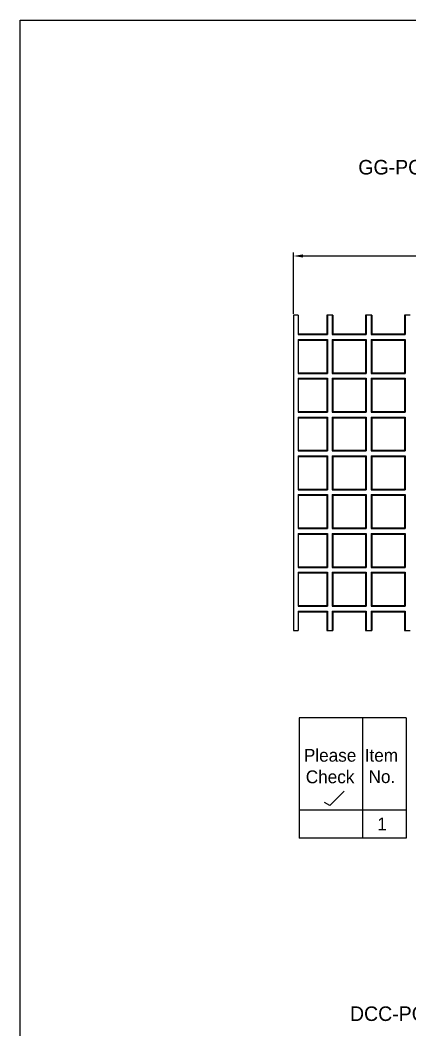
# Model space of a CAD drawing. Extents: x 168 to 616, y -89 to 7.
# Drawn here: x 168 to 188, y -44.8 to 7.2 of the extents above; entities that cross this region are included whole.
import ezdxf

# ---------------------------------------------------------------- set-up
doc = ezdxf.new("R2010")
doc.units = 0
doc.header["$LTSCALE"] = 0.5
doc.header["$MEASUREMENT"] = 0
doc.layers.get('0').update_dxf_attribs({"linetype": 'CONTINUOUS'})
doc.layers.get('DEFPOINTS').update_dxf_attribs({"linetype": 'CONTINUOUS'})
doc.layers.add('DIM', color=2, linetype='CONTINUOUS')
doc.styles.add('FT_FONT', font='ROMANS.SHX', dxfattribs={"width": 0.9})
doc.dimstyles.get("Standard").update_dxf_attribs({"dimtxt": 0.75, "dimasz": 0.18, "dimexe": 0.18, "dimexo": 0.0625, "dimgap": 0.09375, "dimtad": 0, "dimtih": 1, "dimtoh": 1, "dimdec": 4, "dimzin": 0, "dimdsep": 46, "dimlunit": 5, "dimtxsty": 'FT_FONT', "dimcen": 0.09, "dimclrt": 256, "dimadec": 0, "dimazin": 0, "dimtp": 0.03125, "dimtfac": 1, "dimtdec": 4, "dimtofl": 0, "dimtmove": 0, "dimatfit": 3, "dimfxl": 0, "dimtolj": 1, "dimtzin": 0, "dimarcsym": 0})

# ---------------------------------------------------------------- blocks, each defined once
blk = doc.blocks.new('*U71')
at = {"color": 250}
for s, p in [('Please', (182.595, -30.964)), ('Check', (182.693, -32.075))]:
    blk.add_text(s, height=0.66, dxfattribs=at).set_placement(p)
blk = doc.blocks.new('*U72')
at = {"color": 250}
for s, p in [('Item', (185.726, -30.964)), ('No.', (185.923, -32.064))]:
    blk.add_text(s, height=0.66, dxfattribs=at).set_placement(p)
blk = doc.blocks.new('*U73')
at = {"color": 250}
blk.add_text('1', height=0.66, dxfattribs=at).set_placement((186.369, -34.506))
blk = doc.blocks.new('*D40')
at = {"color": 0, "lineweight": -2}
for p, q in [((182.055, -7.89), (182.055, -4.725)), ((182.555, -4.905), (189.462, -4.905)), ((201.555, -4.905), (194.649, -4.905)), ((202.055, -7.89), (202.055, -4.725))]:
    blk.add_line(p, q, dxfattribs=at)
at = {"color": 0}
for points in [[(182.555, -4.822), (182.555, -4.988), (182.055, -4.905)], [(201.555, -4.988), (201.555, -4.822), (202.055, -4.905)]]:
    blk.add_solid(points, dxfattribs=at)
at = {"layer": 'DEFPOINTS', "color": 0}
for p in [(202.055, -4.905), (182.055, -7.953), (202.055, -7.953)]:
    blk.add_point(p, dxfattribs=at)
at = {"color": 250, "insert": (192.055, -4.905), "char_height": 0.75, "attachment_point": 5}
blk.add_mtext('\\A1;20 [508]', dxfattribs=at)

msp = doc.modelspace()

# ---------------------------------------------------------------- linework, layer by layer
at = {"color": 250}
for p, q in [((182.05528, -7.95285), (182.05528, -24.20285)), ((182.30528, -7.95285), (182.05528, -7.95285)), ((182.30528, -7.95285), (182.30528, -8.95285)), ((183.80528, -7.95285), (183.77092, -7.95285)), ((183.77092, -7.95285), (183.77092, -8.91848)), ((183.80528, -7.95285), (183.80528, -8.95285)), ((184.05528, -7.95285), (183.80528, -7.95285)), ((184.08965, -7.95285), (184.05528, -7.95285)), ((184.05528, -7.95285), (184.05528, -8.95285)), ((184.08965, -7.95285), (184.08965, -8.91848)), ((185.80528, -7.95285), (185.77092, -7.95285)), ((185.77092, -7.95285), (185.77092, -8.91848)), ((185.80528, -7.95285), (185.80528, -8.95285)), ((186.05528, -7.95285), (185.80528, -7.95285)), ((186.08965, -7.95285), (186.05528, -7.95285)), ((186.05528, -7.95285), (186.05528, -8.95285)), ((186.08965, -7.95285), (186.08965, -8.91848)), ((187.80528, -7.95285), (187.77092, -7.95285)), ((187.77092, -7.95285), (187.77092, -8.91848)), ((187.80528, -7.95285), (187.80528, -8.95285)), ((188.05528, -7.95285), (187.80528, -7.95285)), ((182.30528, -8.91848), (183.77092, -8.91848)), ((182.30528, -8.95285), (183.80528, -8.95285)), ((182.30528, -9.20285), (183.80528, -9.20285)), ((182.30528, -9.20285), (182.30528, -10.95285)), ((182.30528, -9.23721), (183.77092, -9.23721)), ((183.80528, -8.95285), (183.77092, -8.91848)), ((183.77092, -9.23721), (183.80528, -9.20285)), ((183.77092, -9.23721), (183.77092, -10.91848)), ((183.80528, -9.20285), (183.80528, -10.95285)), ((184.08965, -8.91848), (184.05528, -8.95285)), ((184.08965, -8.91848), (184.05528, -8.95285)), ((184.05528, -8.95285), (185.80528, -8.95285)), ((184.05528, -9.20285), (184.08965, -9.23721)), ((184.05528, -9.20285), (184.05528, -10.95285)), ((184.05528, -9.20285), (185.80528, -9.20285)), ((184.08965, -8.91848), (185.77092, -8.91848)), ((184.08965, -9.23721), (184.08965, -10.91848)), ((184.08965, -9.23721), (185.77092, -9.23721)), ((185.80528, -8.95285), (185.77092, -8.91848)), ((185.77092, -9.23721), (185.80528, -9.20285)), ((185.77092, -9.23721), (185.77092, -10.91848)), ((185.80528, -9.20285), (185.80528, -10.95285)), ((186.08965, -8.91848), (186.05528, -8.95285)), ((186.05528, -8.95285), (187.80528, -8.95285)), ((186.05528, -9.20285), (186.08965, -9.23721)), ((186.05528, -9.20285), (186.05528, -10.95285)), ((186.05528, -9.20285), (187.80528, -9.20285)), ((186.08965, -8.91848), (187.77092, -8.91848)), ((186.08965, -9.23721), (186.08965, -10.91848)), ((186.08965, -9.23721), (187.77092, -9.23721)), ((187.80528, -8.95285), (187.77092, -8.91848)), ((187.77092, -9.23721), (187.80528, -9.20285)), ((187.77092, -9.23721), (187.77092, -10.91848)), ((187.80528, -9.20285), (187.80528, -10.95285)), ((182.30528, -10.91848), (183.77092, -10.91848)), ((183.80528, -10.95285), (183.77092, -10.91848)), ((184.08965, -10.91848), (184.05528, -10.95285)), ((184.08965, -10.91848), (185.77092, -10.91848)), ((185.80528, -10.95285), (185.77092, -10.91848)), ((186.08965, -10.91848), (186.05528, -10.95285)), ((186.08965, -10.91848), (187.77092, -10.91848)), ((187.80528, -10.95285), (187.77092, -10.91848)), ((182.30528, -10.95285), (183.80528, -10.95285)), ((182.30528, -11.20285), (183.80528, -11.20285)), ((182.30528, -11.20285), (182.30528, -12.95285)), ((182.30528, -11.23721), (183.77092, -11.23721)), ((183.77092, -11.23721), (183.80528, -11.20285)), ((183.77092, -11.23721), (183.77092, -12.91848)), ((183.80528, -11.20285), (183.80528, -12.95285)), ((184.05528, -10.95285), (185.80528, -10.95285)), ((184.05528, -11.20285), (184.08965, -11.23721)), ((184.05528, -11.20285), (184.05528, -12.95285)), ((184.05528, -11.20285), (185.80528, -11.20285)), ((184.08965, -11.23721), (184.08965, -12.91848)), ((184.08965, -11.23721), (185.77092, -11.23721)), ((185.77092, -11.23721), (185.80528, -11.20285)), ((185.77092, -11.23721), (185.77092, -12.91848)), ((185.80528, -11.20285), (185.80528, -12.95285)), ((186.05528, -10.95285), (187.80528, -10.95285)), ((186.05528, -11.20285), (186.08965, -11.23721)), ((186.05528, -11.20285), (186.05528, -12.95285)), ((186.05528, -11.20285), (187.80528, -11.20285)), ((186.08965, -11.23721), (186.08965, -12.91848)), ((186.08965, -11.23721), (187.77092, -11.23721)), ((187.77092, -11.23721), (187.80528, -11.20285)), ((187.77092, -11.23721), (187.77092, -12.91848)), ((187.80528, -11.20285), (187.80528, -12.95285)), ((182.30528, -12.91848), (183.77092, -12.91848)), ((182.30528, -12.95285), (183.80528, -12.95285)), ((183.80528, -12.95285), (183.77092, -12.91848)), ((184.08965, -12.91848), (184.05528, -12.95285)), ((184.05528, -12.95285), (185.80528, -12.95285)), ((184.08965, -12.91848), (185.77092, -12.91848)), ((185.80528, -12.95285), (185.77092, -12.91848)), ((186.08965, -12.91848), (186.05528, -12.95285)), ((186.05528, -12.95285), (187.80528, -12.95285)), ((186.08965, -12.91848), (187.77092, -12.91848)), ((187.80528, -12.95285), (187.77092, -12.91848)), ((182.30528, -13.20285), (183.80528, -13.20285)), ((182.30528, -13.20285), (182.30528, -14.95285)), ((182.30528, -13.23721), (183.77092, -13.23721)), ((183.77092, -13.23721), (183.80528, -13.20285)), ((183.77092, -13.23721), (183.77092, -14.91848)), ((183.80528, -13.20285), (183.80528, -14.95285)), ((184.05528, -13.20285), (184.08965, -13.23721)), ((184.05528, -13.20285), (184.05528, -14.95285)), ((184.05528, -13.20285), (185.80528, -13.20285)), ((184.08965, -13.23721), (184.08965, -14.91848)), ((184.08965, -13.23721), (185.77092, -13.23721)), ((185.77092, -13.23721), (185.80528, -13.20285)), ((185.77092, -13.23721), (185.77092, -14.91848)), ((185.80528, -13.20285), (185.80528, -14.95285)), ((186.05528, -13.20285), (186.08965, -13.23721)), ((186.05528, -13.20285), (186.05528, -14.95285)), ((186.05528, -13.20285), (187.80528, -13.20285)), ((186.08965, -13.23721), (186.08965, -14.91848)), ((186.08965, -13.23721), (187.77092, -13.23721)), ((187.77092, -13.23721), (187.80528, -13.20285)), ((187.77092, -13.23721), (187.77092, -14.91848)), ((187.80528, -13.20285), (187.80528, -14.95285)), ((182.30528, -14.91848), (183.77092, -14.91848)), ((182.30528, -14.95285), (183.80528, -14.95285)), ((183.80528, -14.95285), (183.77092, -14.91848)), ((184.08965, -14.91848), (184.05528, -14.95285)), ((184.05528, -14.95285), (185.80528, -14.95285)), ((184.08965, -14.91848), (185.77092, -14.91848)), ((185.80528, -14.95285), (185.77092, -14.91848)), ((186.08965, -14.91848), (186.05528, -14.95285)), ((186.05528, -14.95285), (187.80528, -14.95285)), ((186.08965, -14.91848), (187.77092, -14.91848)), ((187.80528, -14.95285), (187.77092, -14.91848)), ((182.30528, -15.20285), (183.80528, -15.20285)), ((182.30528, -15.20285), (182.30528, -16.95285)), ((182.30528, -15.23721), (183.77092, -15.23721)), ((183.77092, -15.23721), (183.80528, -15.20285)), ((183.77092, -15.23721), (183.77092, -16.91848)), ((183.80528, -15.20285), (183.80528, -16.95285)), ((184.05528, -15.20285), (184.08965, -15.23721)), ((184.05528, -15.20285), (184.05528, -16.95285)), ((184.05528, -15.20285), (185.80528, -15.20285)), ((184.08965, -15.23721), (184.08965, -16.91848)), ((184.08965, -15.23721), (185.77092, -15.23721)), ((185.77092, -15.23721), (185.80528, -15.20285)), ((185.77092, -15.23721), (185.77092, -16.91848)), ((185.80528, -15.20285), (185.80528, -16.95285)), ((186.05528, -15.20285), (186.08965, -15.23721)), ((186.05528, -15.20285), (186.05528, -16.95285)), ((186.05528, -15.20285), (187.80528, -15.20285)), ((186.08965, -15.23721), (186.08965, -16.91848)), ((186.08965, -15.23721), (187.77092, -15.23721)), ((187.77092, -15.23721), (187.80528, -15.20285)), ((187.77092, -15.23721), (187.77092, -16.91848)), ((187.80528, -15.20285), (187.80528, -16.95285)), ((182.30528, -16.91848), (183.77092, -16.91848)), ((182.30528, -16.95285), (183.80528, -16.95285)), ((183.80528, -16.95285), (183.77092, -16.91848)), ((184.08965, -16.91848), (184.05528, -16.95285)), ((184.05528, -16.95285), (185.80528, -16.95285)), ((184.08965, -16.91848), (185.77092, -16.91848)), ((185.80528, -16.95285), (185.77092, -16.91848)), ((186.08965, -16.91848), (186.05528, -16.95285)), ((186.05528, -16.95285), (187.80528, -16.95285)), ((186.08965, -16.91848), (187.77092, -16.91848)), ((187.80528, -16.95285), (187.77092, -16.91848)), ((182.30528, -17.20285), (183.80528, -17.20285)), ((182.30528, -17.20285), (182.30528, -18.95285)), ((182.30528, -17.23721), (183.77092, -17.23721)), ((183.77092, -17.23721), (183.80528, -17.20285)), ((183.77092, -17.23721), (183.77092, -18.91848)), ((183.80528, -17.20285), (183.80528, -18.95285)), ((184.05528, -17.20285), (184.08965, -17.23721)), ((184.05528, -17.20285), (184.05528, -18.95285)), ((184.05528, -17.20285), (185.80528, -17.20285)), ((184.08965, -17.23721), (184.08965, -18.91848)), ((184.08965, -17.23721), (185.77092, -17.23721)), ((185.77092, -17.23721), (185.80528, -17.20285)), ((185.77092, -17.23721), (185.77092, -18.91848)), ((185.80528, -17.20285), (185.80528, -18.95285)), ((186.05528, -17.20285), (186.08965, -17.23721)), ((186.05528, -17.20285), (186.05528, -18.95285)), ((186.05528, -17.20285), (187.80528, -17.20285)), ((186.08965, -17.23721), (186.08965, -18.91848)), ((186.08965, -17.23721), (187.77092, -17.23721)), ((187.77092, -17.23721), (187.80528, -17.20285)), ((187.77092, -17.23721), (187.77092, -18.91848)), ((187.80528, -17.20285), (187.80528, -18.95285)), ((182.30528, -18.91848), (183.77092, -18.91848)), ((182.30528, -18.95285), (183.80528, -18.95285)), ((182.30528, -19.20285), (183.80528, -19.20285)), ((182.30528, -19.20285), (182.30528, -20.95285)), ((182.30528, -19.23721), (183.77092, -19.23721)), ((183.80528, -18.95285), (183.77092, -18.91848)), ((183.77092, -19.23721), (183.80528, -19.20285)), ((183.77092, -19.23721), (183.77092, -20.91848)), ((183.80528, -19.20285), (183.80528, -20.95285)), ((184.08965, -18.91848), (184.05528, -18.95285)), ((184.05528, -18.95285), (185.80528, -18.95285)), ((184.05528, -19.20285), (184.08965, -19.23721)), ((184.05528, -19.20285), (184.05528, -20.95285)), ((184.05528, -19.20285), (185.80528, -19.20285)), ((184.08965, -18.91848), (185.77092, -18.91848)), ((184.08965, -19.23721), (184.08965, -20.91848)), ((184.08965, -19.23721), (185.77092, -19.23721)), ((185.80528, -18.95285), (185.77092, -18.91848)), ((185.77092, -19.23721), (185.80528, -19.20285)), ((185.77092, -19.23721), (185.77092, -20.91848)), ((185.80528, -19.20285), (185.80528, -20.95285)), ((186.08965, -18.91848), (186.05528, -18.95285)), ((186.05528, -18.95285), (187.80528, -18.95285)), ((186.05528, -19.20285), (186.08965, -19.23721)), ((186.05528, -19.20285), (186.05528, -20.95285)), ((186.05528, -19.20285), (187.80528, -19.20285)), ((186.08965, -18.91848), (187.77092, -18.91848)), ((186.08965, -19.23721), (186.08965, -20.91848)), ((186.08965, -19.23721), (187.77092, -19.23721)), ((187.80528, -18.95285), (187.77092, -18.91848)), ((187.77092, -19.23721), (187.80528, -19.20285)), ((187.77092, -19.23721), (187.77092, -20.91848)), ((187.80528, -19.20285), (187.80528, -20.95285)), ((182.30528, -20.91848), (183.77092, -20.91848)), ((182.30528, -20.95285), (183.80528, -20.95285)), ((182.30528, -21.20285), (183.80528, -21.20285)), ((182.30528, -21.20285), (182.30528, -22.95285)), ((182.30528, -21.23721), (183.77092, -21.23721)), ((183.80528, -20.95285), (183.77092, -20.91848)), ((183.77092, -21.23721), (183.80528, -21.20285)), ((183.77092, -21.23721), (183.77092, -22.91848)), ((183.80528, -21.20285), (183.80528, -22.95285)), ((184.08965, -20.91848), (184.05528, -20.95285)), ((184.05528, -20.95285), (185.80528, -20.95285)), ((184.05528, -21.20285), (184.08965, -21.23721)), ((184.05528, -21.20285), (184.05528, -22.95285)), ((184.05528, -21.20285), (185.80528, -21.20285)), ((184.08965, -20.91848), (185.77092, -20.91848)), ((184.08965, -21.23721), (184.08965, -22.91848)), ((184.08965, -21.23721), (185.77092, -21.23721)), ((185.80528, -20.95285), (185.77092, -20.91848)), ((185.77092, -21.23721), (185.80528, -21.20285)), ((185.77092, -21.23721), (185.77092, -22.91848)), ((185.80528, -21.20285), (185.80528, -22.95285)), ((186.08965, -20.91848), (186.05528, -20.95285)), ((186.05528, -20.95285), (187.80528, -20.95285)), ((186.05528, -21.20285), (186.08965, -21.23721)), ((186.05528, -21.20285), (186.05528, -22.95285)), ((186.05528, -21.20285), (187.80528, -21.20285)), ((186.08965, -20.91848), (187.77092, -20.91848)), ((186.08965, -21.23721), (186.08965, -22.91848)), ((186.08965, -21.23721), (187.77092, -21.23721)), ((187.80528, -20.95285), (187.77092, -20.91848)), ((187.77092, -21.23721), (187.80528, -21.20285)), ((187.77092, -21.23721), (187.77092, -22.91848)), ((187.80528, -21.20285), (187.80528, -22.95285)), ((182.30528, -22.91848), (183.77092, -22.91848)), ((182.30528, -22.95285), (183.80528, -22.95285)), ((182.30528, -23.20285), (183.80528, -23.20285)), ((182.30528, -23.20285), (182.30528, -24.20285)), ((182.30528, -23.23721), (183.77092, -23.23721)), ((183.80528, -22.95285), (183.77092, -22.91848)), ((183.77092, -23.23721), (183.80528, -23.20285)), ((183.77092, -23.23721), (183.77092, -24.20285)), ((183.80528, -23.20285), (183.80528, -24.20285)), ((184.08965, -22.91848), (184.05528, -22.95285)), ((184.05528, -22.95285), (185.80528, -22.95285)), ((184.05528, -23.20285), (184.08965, -23.23721)), ((184.05528, -23.20285), (184.05528, -24.20285)), ((184.05528, -23.20285), (185.80528, -23.20285)), ((184.08965, -22.91848), (185.77092, -22.91848)), ((184.08965, -23.23721), (184.08965, -24.20285)), ((184.08965, -23.23721), (185.77092, -23.23721)), ((185.80528, -22.95285), (185.77092, -22.91848)), ((185.77092, -23.23721), (185.80528, -23.20285)), ((185.77092, -23.23721), (185.77092, -24.20285)), ((185.80528, -23.20285), (185.80528, -24.20285)), ((186.08965, -22.91848), (186.05528, -22.95285)), ((186.05528, -22.95285), (187.80528, -22.95285)), ((186.05528, -23.20285), (186.08965, -23.23721)), ((186.05528, -23.20285), (186.05528, -24.20285)), ((186.05528, -23.20285), (187.80528, -23.20285)), ((186.08965, -22.91848), (187.77092, -22.91848)), ((186.08965, -23.23721), (186.08965, -24.20285)), ((186.08965, -23.23721), (187.77092, -23.23721)), ((187.80528, -22.95285), (187.77092, -22.91848)), ((187.77092, -23.23721), (187.80528, -23.20285)), ((187.77092, -23.23721), (187.77092, -24.20285)), ((187.80528, -23.20285), (187.80528, -24.20285)), ((182.05528, -24.20285), (182.30528, -24.20285)), ((183.77092, -24.20285), (183.80528, -24.20285)), ((183.80528, -24.20285), (184.05528, -24.20285)), ((184.05528, -24.20285), (184.08965, -24.20285)), ((185.77092, -24.20285), (185.80528, -24.20285)), ((185.80528, -24.20285), (186.05528, -24.20285)), ((186.05528, -24.20285), (186.08965, -24.20285)), ((187.77092, -24.20285), (187.80528, -24.20285)), ((187.80528, -24.20285), (188.05528, -24.20285)), ((182.35946, -28.6986), (182.35946, -34.90988)), ((187.86419, -28.6986), (182.35946, -28.6986)), ((185.61538, -28.6986), (185.61538, -34.90988)), ((187.86419, -28.6986), (187.86419, -34.90988)), ((183.92889, -33.2253), (184.67401, -32.48018)), ((183.92889, -33.2253), (183.66213, -33.07129)), ((187.86419, -33.46195), (182.35946, -33.46195)), ((187.86419, -34.90988), (182.35946, -34.90988))]:
    msp.add_line(p, q, dxfattribs=at)
at = {"layer": 'DIM'}
msp.add_lwpolyline([(167.99766, 7.24561), (288.20493, 7.24561), (288.20493, -89.41947), (167.99766, -89.41947)], close=True, dxfattribs=at)

# ---------------------------------------------------------------- block references
for name in ['*U71', '*U72', '*U73']:
    msp.add_blockref(name, (0, 0))

# ---------------------------------------------------------------- texts
at = {"color": 250}
for s, p in [('GG-PG1', (185.39541, -0.70573)), ('DCC-PG1', (184.96714, -44.32483))]:
    msp.add_text(s, height=0.75, dxfattribs=at).set_placement(p)

# ---------------------------------------------------------------- dimensions: what is measured, and where the dimension line sits
dim = msp.add_linear_dim(base=(202.05528, -4.90497), p1=(182.05528, -7.95285), p2=(202.05528, -7.95285), dimstyle='Standard', override={"dimasz": 0.5, "dimtxsty": 'Standard', "dimclrt": 250, "dimtdec": 5}, dxfattribs=at)
dim.commit()
dim.dimension.update_dxf_attribs({"geometry": '*D40', "text_midpoint": (192.05528, -4.90497)})

doc.saveas('drawing.dxf')
